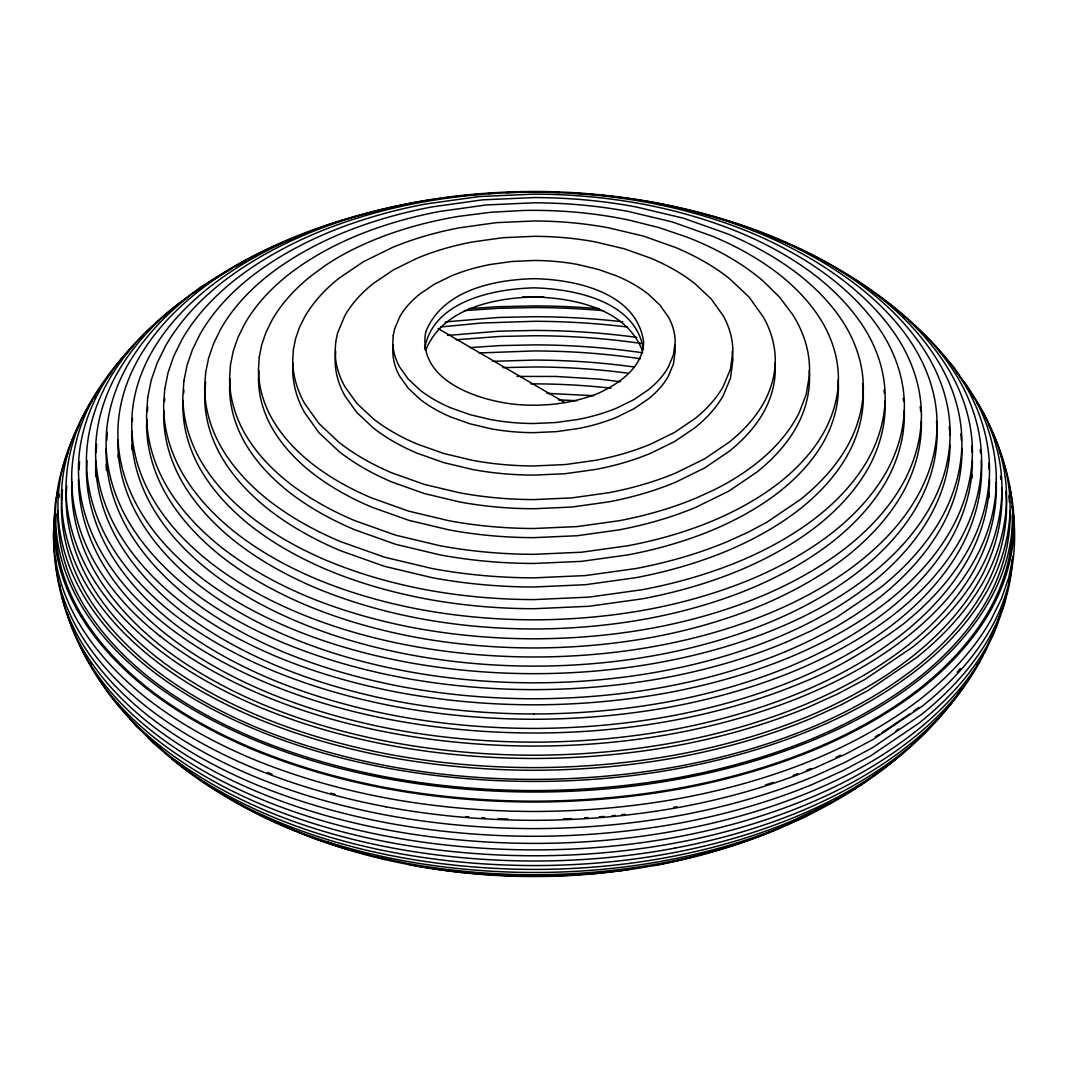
<?xml version="1.0" encoding="UTF-8"?>
<svg xmlns="http://www.w3.org/2000/svg" width="1068" height="1068" viewBox="0 0 1068 1068"><rect width="100%" height="100%" fill="white"/><g stroke="black" fill="none" stroke-linecap="round" stroke-linejoin="round"><path stroke-width="1.5" d="M71.676 479.118C71.529 450.215 80.047 421.7 94.291 396.682A469.159 270.872 0 0 1 132.939 346.459M996.324 479.158C996.471 508.074 987.953 536.577 973.709 561.608A469.159 270.872 0 0 1 908 636.047C877.082 660.651 842.145 679.822 805.779 695.068A469.159 270.872 0 0 1 676.832 732.995C629.786 741.86 581.9 746.078 534.04 746.065A469.146 270.858 0 0 1 391.102 732.982C347.033 724.745 303.646 712.463 262.287 695.094A469.146 270.858 0 0 1 159.96 636.007M118.134 457.785L118.268 454.541M54.802 512.213L53.4 533.973A488.049 281.778 0 0 0 76.936 619.76C94.131 649.905 118.201 675.457 145.168 697.07A488.049 281.778 0 0 0 251.541 758.494C294.608 776.396 339.664 789.172 385.455 797.889A488.049 281.778 0 0 0 534.04 811.466C583.809 811.36 633.538 806.954 682.479 797.903A488.049 281.778 0 0 0 816.526 758.467C854.293 742.474 890.498 722.529 922.792 697.11A488.049 281.778 0 0 0 991.091 619.72L1001.41 598.774L1008.806 577.414L1013.198 555.787M56.097 514.002L55.389 524.842A486.02 280.604 0 0 0 78.845 610.269C95.96 640.279 119.936 665.738 146.797 687.271A486.02 280.604 0 0 0 252.729 748.414C295.622 766.263 340.478 778.972 386.082 787.65A486.02 280.604 0 0 0 534.053 801.174C583.609 801.067 633.137 796.675 681.878 787.65A486.02 280.604 0 0 0 815.351 748.388C852.972 732.448 889.03 712.596 921.19 687.285A486.02 280.604 0 0 0 989.195 610.215C1003.76 584.156 1012.491 554.826 1012.611 524.869A486.02 280.604 0 0 0 1012.29 515.564M58.219 510.731L57.899 515.711A483.484 279.135 0 0 0 81.221 600.683C98.256 630.534 122.112 655.859 148.812 677.272A483.484 279.135 0 0 0 254.197 738.108C296.864 755.85 341.493 768.493 386.856 777.13A483.484 279.135 0 0 0 534.053 790.587C583.355 790.467 632.616 786.115 681.104 777.13A483.484 279.135 0 0 0 813.883 738.068C851.303 722.222 887.174 702.464 919.161 677.286A483.484 279.135 0 0 0 986.805 600.63C1001.29 574.704 1009.981 545.521 1010.101 515.724A483.484 279.135 0 0 0 1009.994 510.744M59.074 497.448L59.287 494.137M62.491 490.092L61.437 506.566A479.892 277.066 0 0 0 84.586 590.911C101.487 620.548 125.17 645.673 151.669 666.926A479.892 277.066 0 0 0 256.28 727.308C298.626 744.93 342.921 757.479 387.951 766.05A479.892 277.066 0 0 0 534.053 779.4C582.981 779.293 631.882 774.954 680.009 766.05A479.892 277.066 0 0 0 811.8 727.281C848.94 711.555 884.558 691.944 916.304 666.953A479.892 277.066 0 0 0 983.454 590.858C997.832 565.132 1006.456 536.163 1006.563 506.579A479.892 277.066 0 0 0 1005.816 491.747M66.75 486.007L66.016 497.421A475.247 274.383 0 0 0 88.938 580.952C105.679 610.295 129.121 635.18 155.381 656.233A475.247 274.383 0 0 0 258.963 716.027C300.909 733.476 344.777 745.905 389.366 754.395A475.247 274.383 0 0 0 534.053 767.612C582.514 767.505 630.934 763.22 678.594 754.395A475.247 274.383 0 0 0 809.117 716.001C845.896 700.421 881.167 680.997 912.606 656.246A475.247 274.383 0 0 0 979.089 580.899C993.333 555.413 1001.877 526.724 1001.984 497.434A475.247 274.383 0 0 0 1001.637 487.649M71.676 488.276L72.09 481.828M79.059 469.613L79.579 461.67M87.002 460.628L86.401 469.987A454.541 262.434 0 0 0 108.322 549.886C124.329 577.948 146.757 601.751 171.868 621.883A454.541 262.434 0 0 0 270.952 679.074C311.055 695.762 353.014 707.643 395.667 715.774A454.541 262.434 0 0 0 534.04 728.416C580.405 728.309 626.716 724.211 672.306 715.774A454.541 262.421 0 0 0 797.129 679.048C832.306 664.149 866.041 645.579 896.105 621.896A454.541 262.421 0 0 0 959.705 549.833C973.322 525.456 981.492 498.022 981.599 470.013A454.541 262.434 0 0 0 981.265 460.642M96.107 452.565L96.641 444.301M106.279 448.467L106.079 451.697A434.556 250.887 0 0 0 127.039 528.086C142.338 554.919 163.791 577.668 187.794 596.919A434.556 250.887 0 0 0 282.513 651.6C320.867 667.553 360.971 678.914 401.755 686.684A434.556 250.887 0 0 0 534.04 698.766C578.362 698.672 622.644 694.747 666.218 686.684A434.556 250.887 0 0 0 785.567 651.573M106.8 440.39L107.321 432.313M146.877 419.484L146.57 424.276A393.438 227.15 0 0 0 165.553 493.429C179.411 517.726 198.822 538.325 220.555 555.747A393.438 227.15 0 0 0 306.316 605.249C341.039 619.694 377.351 629.986 414.264 637.009A393.438 227.15 0 0 0 534.04 647.956C574.157 647.862 614.247 644.324 653.709 637.022A393.438 227.15 0 0 0 761.751 605.222C792.202 592.326 821.399 576.253 847.431 555.76A393.438 227.15 0 0 0 902.473 493.376C914.261 472.283 921.337 448.547 921.43 424.29A393.438 227.15 0 0 0 921.377 421.099M147.397 411.514L147.704 406.721M163.925 410.553L163.618 415.132A376.123 217.151 0 0 0 181.76 481.241C195.017 504.47 213.573 524.161 234.346 540.822A376.123 217.151 0 0 0 316.328 588.148C349.53 601.952 384.24 611.79 419.537 618.505A376.123 217.151 0 0 0 534.04 628.972C572.395 628.892 610.722 625.488 648.436 618.505A376.123 217.151 0 0 0 751.725 588.121C780.841 575.785 808.756 560.42 833.627 540.835A376.123 217.151 0 0 0 886.253 481.201C897.534 461.029 904.289 438.334 904.382 415.145A376.123 217.151 0 0 0 904.276 410.566M164.512 401.408L164.699 398.351M183.162 401.221L182.855 405.987A356.579 205.87 0 0 0 200.063 468.665C212.625 490.679 230.221 509.356 249.912 525.149A356.592 205.87 0 0 0 327.636 570.018C359.102 583.101 392.023 592.433 425.478 598.801A356.579 205.87 0 0 0 534.04 608.72L588.949 606.277L642.495 598.801A356.579 205.87 0 0 0 740.418 569.992C768.025 558.31 794.485 543.732 818.075 525.162A356.592 205.87 0 0 0 867.964 468.625C878.644 449.508 885.052 427.988 885.145 406A356.592 205.87 0 0 0 885.025 401.234M183.683 393.264L183.883 390.087M205.617 381.93L204.656 396.842A334.444 193.094 0 0 0 220.796 455.635C232.57 476.288 249.071 493.79 267.547 508.608A334.444 193.094 0 0 0 340.452 550.688L384.44 566.32L432.22 577.695A334.444 193.094 0 0 0 534.04 587L585.531 584.703L635.767 577.695A334.444 193.094 0 0 0 727.602 550.674C753.487 539.7 778.305 526.043 800.439 508.622A334.444 193.094 0 0 0 847.231 455.595C857.257 437.666 863.264 417.481 863.345 396.855A334.444 193.094 0 0 0 862.49 383.599M230.167 378.513L229.58 387.711A309.146 178.476 0 0 0 244.492 442.045C255.386 461.136 270.631 477.316 287.706 491.013A309.146 178.476 0 0 0 355.097 529.915L395.761 544.346L439.923 554.866A309.146 178.476 0 0 0 534.027 563.463L581.633 561.341L628.064 554.866A309.146 178.476 0 0 0 712.957 529.888C736.88 519.756 759.829 507.126 780.281 491.026A309.146 178.476 0 0 0 823.535 442.005C832.786 425.438 838.353 406.774 838.42 387.711A309.146 178.476 0 0 0 838.1 380.048M258.963 370.756L258.456 378.566A279.816 161.548 0 0 0 271.953 427.747C281.818 445.022 295.622 459.681 311.082 472.069A279.816 161.548 0 0 0 372.064 507.273L408.87 520.343L448.84 529.861A279.816 161.548 0 0 0 534.027 537.645L577.12 535.736L619.133 529.861A279.816 161.548 0 0 0 695.976 507.26L728.883 491.08L756.905 472.083A279.816 161.548 0 0 0 796.06 427.707C804.444 412.715 809.477 395.814 809.544 378.579A279.816 161.548 0 0 0 809.184 370.77M293.126 363.173L292.725 369.421A245.026 141.457 0 0 0 304.54 412.488L318.958 432.687L338.796 451.297A245.026 141.457 0 0 0 392.196 482.135L424.437 493.576L459.427 501.907A245.026 141.457 0 0 0 534.027 508.728L571.754 507.046L608.546 501.907A245.026 141.457 0 0 0 675.844 482.109L704.653 467.944L729.19 451.31A245.013 141.457 0 0 0 763.473 412.462C770.816 399.325 775.221 384.533 775.275 369.435A245.026 141.457 0 0 0 775.008 363.173M335.699 351.265L335.125 360.276A201.959 116.599 0 0 0 344.871 395.774L356.752 412.422L373.106 427.774A201.959 116.599 0 0 0 417.121 453.179L443.687 462.618L472.537 469.479A201.959 116.599 0 0 0 534.027 475.1L565.119 473.711L595.45 469.479A201.959 116.599 0 0 0 650.919 453.166L674.656 441.498L694.894 427.774A201.959 116.599 0 0 0 723.143 395.747L730.472 378.246L732.875 360.29A201.959 116.599 0 0 0 732.234 351.279M393.238 344.737L392.824 351.132A143.366 82.77 0 0 0 399.739 376.336L408.176 388.151L419.777 399.045A143.366 82.77 0 0 0 451.03 417.081L469.893 423.782L490.372 428.655A143.366 82.77 0 0 0 534.013 432.647L556.094 431.659L577.628 428.655A143.366 82.77 0 0 0 616.997 417.081L633.858 408.79L648.209 399.045A143.366 82.77 0 0 0 668.274 376.323L673.467 363.894L675.176 351.145A143.366 82.77 0 0 0 674.722 344.75M972.427 460.869C972.321 488.303 964.311 515.176 950.974 539.046A445.222 257.041 0 0 1 888.683 609.641C859.233 632.83 826.191 651.026 791.735 665.618A445.222 257.041 0 0 1 669.462 701.583C624.82 709.86 579.443 713.865 534.04 713.971M971.893 478.277L972.107 474.966M989.555 479.145C989.435 507.66 981.132 535.589 967.274 560.393A462.618 267.093 0 0 1 902.54 633.738C871.942 657.835 837.606 676.738 801.801 691.904A462.618 267.093 0 0 1 674.762 729.284C628.358 737.868 581.219 742.046 534.053 742.153A462.618 267.093 0 0 1 393.211 729.27C349.797 721.02 307.103 708.912 266.266 691.944A462.618 267.093 0 0 1 165.447 633.724C139.881 613.232 117.066 589.002 100.766 560.446A462.618 267.093 0 0 1 78.458 479.131M988.941 497.821L989.248 493.056M996.324 488.29C996.217 517.232 987.78 545.574 973.722 570.739A469.493 271.058 0 0 1 908.014 645.179C876.962 669.636 842.118 688.82 805.793 704.212A469.493 271.058 0 0 1 676.845 742.14C629.773 750.857 581.926 755.089 534.053 755.21A469.493 271.058 0 0 1 391.115 742.14C347.06 733.756 303.726 721.474 262.287 704.253A469.493 271.058 0 0 1 159.96 645.165C134.021 624.38 110.858 599.789 94.318 570.793A469.493 271.058 0 0 1 71.676 488.276M1008.713 583.008L1008.926 579.684M1011.61 567.789C1009.821 592.446 1000.85 616.022 989.195 637.649A486.02 280.604 0 0 1 921.19 714.706L872.503 747.72L844.908 762.418L815.351 775.822A486.02 280.604 0 0 1 681.878 815.084C633.137 824.109 583.609 828.488 534.053 828.608A486.02 280.604 0 0 1 386.082 815.071C340.478 806.393 295.622 793.684 252.729 775.849A486.02 280.604 0 0 1 146.797 714.692C119.936 693.172 95.96 667.714 78.832 637.703A486.02 280.604 0 0 1 56.203 567.775M1011.903 563.143L1012.104 560.046M424.583 349.49C432.073 301.123 493.229 288.961 533.987 287.839C574.758 288.974 635.927 301.096 643.417 349.49M58.126 489.197L55.296 503.095L53.894 524.842A487.542 281.485 0 0 0 77.417 610.536C94.585 640.64 118.641 666.178 145.582 687.779A487.542 281.485 0 0 0 251.848 749.122C294.875 767.011 339.878 779.76 385.628 788.478A487.542 281.485 0 0 0 534.053 802.041C583.769 801.921 633.444 797.529 682.345 788.478A487.542 281.485 0 0 0 816.232 749.082C853.973 733.102 890.151 713.184 922.405 687.792A487.542 281.485 0 0 0 990.61 610.482C1005.228 584.343 1013.986 554.919 1014.106 524.869A487.542 281.485 0 0 0 1008.913 484.565M58.753 486.114L59.381 483.03M1007.151 590.657L1004.347 604.435L997.031 625.594L986.805 646.34A483.484 279.135 0 0 1 919.161 722.996L870.74 755.837L843.279 770.469L813.883 783.792A483.484 279.135 0 0 1 681.104 822.854C632.616 831.825 583.355 836.191 534.053 836.297A483.484 279.135 0 0 1 386.856 822.841C341.493 814.216 296.864 801.561 254.197 783.819A483.484 279.135 0 0 1 148.826 722.983C122.112 701.569 98.256 676.244 81.221 646.394A483.484 279.135 0 0 1 61.61 595.263M1001.944 608.72L993.587 634.259L979.089 663.188A474.9 274.182 0 0 1 912.579 738.549C881.287 763.446 845.923 782.844 809.103 798.29A474.9 274.182 0 0 1 678.581 836.685C630.961 845.656 582.487 849.928 534.04 849.901A474.9 274.182 0 0 1 389.353 836.671C344.737 828.327 300.829 815.899 258.95 798.317A474.9 274.182 0 0 1 155.381 738.509C129.028 717.629 105.465 692.678 88.924 663.228A474.886 274.182 0 0 1 79.019 642.789M64.48 461.803C58.54 479.118 55.389 497.381 55.389 515.697A485.673 280.403 0 0 0 78.845 601.124C95.733 631.241 119.843 656.74 146.783 678.113A485.66 280.39 0 0 0 252.729 739.27C295.529 757.265 340.452 769.961 386.069 778.505M65.068 460.295L67.951 452.725M991.398 636.862L993.106 632.43M425.678 350.371C442.139 308.625 493.79 297.945 533.987 296.984C574.143 297.959 625.915 308.585 642.269 350.384M75.054 433.461C64 456.156 57.846 481.267 57.899 506.552A483.123 278.935 0 0 0 81.221 591.525C98.029 621.496 122.019 646.861 148.799 668.114A483.123 278.935 0 0 0 254.197 728.95C296.784 746.852 341.466 759.481 386.843 767.985A483.123 278.935 0 0 0 534.04 781.442C583.328 781.469 632.63 777.104 681.09 767.999A483.123 278.935 0 0 0 813.869 728.923C851.423 713.357 887.121 693.225 919.161 668.141A483.484 279.135 0 0 0 986.805 591.485C1001.29 565.559 1009.981 536.376 1010.101 506.579A483.484 279.135 0 0 0 988.394 424.543M984.469 653.042L989.142 642.789M75.721 431.979L79.633 424.597M973.709 671.318L975.231 668.461M976.739 665.591L978.261 662.734M872.596 776.476L880.179 770.669M179.544 303.312L171.895 308.946A454.541 262.421 0 0 0 108.295 381.022C94.678 405.386 86.508 432.834 86.401 460.842A454.541 262.434 0 0 0 108.322 540.742C124.329 568.803 146.757 592.606 171.868 612.738A454.541 262.434 0 0 0 270.952 669.943C311.055 686.617 353.014 698.512 395.667 706.629A454.541 262.434 0 0 0 534.04 719.271C580.405 719.165 626.716 715.066 672.306 706.629A454.541 262.421 0 0 0 797.129 669.903C832.306 655.004 866.041 636.435 896.105 612.765A454.541 262.421 0 0 0 959.705 540.688C973.322 516.325 981.492 488.877 981.599 460.869A454.541 262.434 0 0 0 959.678 380.969C943.671 352.907 921.243 329.104 896.132 308.972A454.541 262.434 0 0 0 888.669 303.245M182.107 301.443C212.679 277.36 246.534 257.695 282.433 242.703M888.683 600.496C859.233 623.685 826.191 641.881 791.735 656.473A445.222 257.041 0 0 1 669.462 692.451C624.82 700.715 579.443 704.72 534.04 704.827A445.222 257.041 0 0 1 398.511 692.438C356.725 684.495 315.634 672.84 276.345 656.513A445.222 257.041 0 0 1 179.304 600.483C154.7 580.765 132.739 557.443 117.053 529.955A445.222 257.041 0 0 1 95.586 451.697C95.679 424.263 103.689 397.389 117.026 373.52A445.222 257.041 0 0 1 179.317 302.925L200.57 287.292L232.343 268.202M909.589 714.105L881.901 732.701M913.46 711.261L918.614 707.47M896.079 730.832L898.642 728.95M859.433 785.928L870.06 778.412M832.332 801.681L804.244 817.234L778.559 828.875A422.474 243.904 0 0 1 662.547 863.011C620.174 870.847 577.12 874.652 534.04 874.759A422.461 243.904 0 0 1 405.426 862.997L374.761 856.509M193.588 292.992L199.195 289.481M875.186 736.907L879.218 734.384M856.002 788.157L831.678 802.201L791.722 821.052A444.889 256.854 0 0 1 669.436 857.017C624.833 865.427 579.43 869.419 534.04 869.405A444.889 256.854 0 0 1 398.484 857.003C356.699 849.193 315.554 837.552 276.332 821.078A444.889 256.854 0 0 1 179.291 765.048L152.283 742.18L130.296 718.791M235.147 266.706L246.388 260.712M785.567 642.429L811.987 630.454L836.671 617.317L880.192 587.8A434.556 250.887 0 0 0 940.988 518.888C954.018 495.592 961.827 469.359 961.921 442.579A434.556 250.887 0 0 0 940.961 366.204C925.662 339.37 904.209 316.609 880.206 297.358A434.556 250.887 0 0 0 786.996 243.317M785.567 651.573C819.196 637.329 851.436 619.573 880.192 596.932A434.556 250.887 0 0 0 940.988 528.033C954.018 504.737 961.827 478.504 961.921 451.724A434.556 250.887 0 0 0 961.867 448.493M836.044 757.292L840.476 755.29M772.124 831.078L795.513 820.464M674.736 848.152C628.385 856.87 581.206 861.035 534.04 861.008A462.27 266.893 0 0 1 393.198 848.125C349.77 840.009 307.023 827.9 266.266 810.799A462.27 266.893 0 0 1 165.433 752.58L136.437 726.534L113.061 698.686M673.668 807.288L676.952 806.754M440.43 326.995L481.361 323.03L533.96 321.294A454.207 262.234 0 0 1 627.583 327.048M445.182 321.909L498.222 317.476L533.947 316.702A462.618 267.093 0 0 1 622.844 321.802M447.559 335.445L498.849 331.187L533.96 330.439A454.541 262.434 0 0 1 636.848 337.395M612.097 815.765L615.301 815.391M621.709 814.644L624.913 814.283M627.984 869.752L596.985 873.33L565.626 875.466L534.04 876.134A408.817 236.028 0 0 1 409.591 864.76M456.156 339.744L499.57 336.473L533.96 335.739A444.889 256.854 0 0 1 640.92 343.415M601.498 872.276L604.675 871.942M464.326 310.601L498.222 308.332L533.96 307.557A462.27 266.893 0 0 1 603.647 310.708M479.145 352.961L533.96 350.945A434.235 250.7 0 0 1 640.426 358.741M580.752 874.145L574.344 874.585M588.748 873.517L591.952 873.264M468.772 308.679L497.995 306.703L533.947 305.929A465.488 268.749 0 0 1 599.201 308.679M470.28 347.607L499.57 345.618L533.96 344.884A445.222 257.041 0 0 1 642.696 352.814M492.455 361.344L533.96 360.09A434.556 250.887 0 0 1 633.885 366.951M584.57 817.781L587.814 817.554M599.161 816.793L604.021 816.459M502.961 367.606L533.96 366.965A422.154 243.731 0 0 1 627.944 373.199M563.09 875.213L545.334 875.72M522.506 297.037L533.947 296.784A465.488 268.749 0 0 1 543.772 296.864M563.437 818.836L571.594 818.649M530.809 383.893L533.96 383.866A408.51 235.854 0 0 1 610.976 388.205M517.032 376.417L555.734 376.457L599.055 379.1L620.361 381.703M546.923 393.344L593.728 395.721M385.628 806.754C339.878 798.05 294.875 785.3 251.848 767.411A487.542 281.485 0 0 1 145.582 706.055C118.641 684.468 94.598 658.929 77.417 628.825A487.542 281.485 0 0 1 53.907 543.131M330.626 793.11L335.285 794.352M385.708 859.54L345.084 848.633L316.622 839.408L289.508 828.901A422.474 243.904 0 0 1 229.967 798.45M751.431 229.874L756.064 231.369M333.123 844.12L340.919 846.644M353.388 850.689L358.074 852.211M768.453 236.068L785.487 242.676M267.574 772.458L272.033 774.193M327.102 841.891L331.561 843.613M297.411 831.758C334.938 847.418 374.294 858.285 414.264 865.587A393.438 227.15 0 0 0 534.04 876.534C575.759 876.508 617.397 872.503 658.382 864.76A408.817 236.028 0 0 0 770.655 831.732M437.96 328.437L564.758 402.556M159.946 636.021C133.927 615.382 110.645 590.737 94.304 561.648A469.146 270.858 0 0 1 71.676 479.118M159.946 745.731C134.381 725.412 111.366 701.302 95.159 672.773M178.142 762.685L180.559 764.675M902.553 315.407L905.05 317.556M908.788 320.774L912.526 323.991M916.264 327.195C936.556 344.644 953.751 365.603 967.234 388.699A462.618 267.093 0 0 1 989.542 470.013C989.449 498.516 981.132 526.444 967.274 551.248A462.618 267.093 0 0 1 902.54 624.593C871.128 647.555 838.086 668.408 801.801 682.759A462.284 266.893 0 0 1 674.736 720.139C628.385 728.87 581.206 733.022 534.04 733.008A462.27 266.893 0 0 1 393.198 720.126C349.77 712.009 307.023 699.9 266.266 682.786A462.27 266.893 0 0 1 165.433 624.566C139.788 604.248 116.853 579.951 100.752 551.288A462.27 266.893 0 0 1 78.458 469.973C78.298 441.498 86.708 413.409 100.739 388.739A462.27 266.893 0 0 1 151.603 327.115M164.766 752.726L169.411 756.905M156.836 745.344L160.107 748.548M937.477 348.702L953.951 367.352L973.696 396.642A469.146 270.858 0 0 1 996.324 479.158M957.222 373.293L966.42 384.854L979.062 404.759A475.247 274.383 0 0 1 1001.984 488.29C1001.877 517.593 993.333 546.269 979.102 571.754A475.247 274.383 0 0 1 912.593 647.101L865 679.381L838.006 693.759L809.117 706.856A475.247 274.383 0 0 1 678.594 745.25C630.934 754.075 582.514 758.36 534.053 758.48A475.247 274.383 0 0 1 389.366 745.25C344.777 736.76 300.909 724.331 258.963 706.896A475.247 274.383 0 0 1 155.381 647.088C129.121 626.035 105.679 601.15 88.938 571.807A475.247 274.383 0 0 1 66.016 488.276C66.123 458.986 74.667 430.297 88.898 404.812A475.247 274.383 0 0 1 104.557 381.022M972.361 395.667L974.056 398.351M976.619 402.369L983.428 413.089A479.892 277.066 0 0 1 1006.563 497.434C1006.456 527.018 997.832 555.987 983.454 581.713A479.892 277.066 0 0 1 916.304 657.808L868.244 690.395L840.983 704.92L811.813 718.137A479.892 277.066 0 0 1 680.009 756.905C631.882 765.823 582.981 770.148 534.053 770.268A479.892 277.066 0 0 1 387.951 756.905C342.921 748.334 298.626 735.785 256.267 718.177A479.892 277.066 0 0 1 151.683 657.781C125.17 636.528 101.487 611.403 84.572 581.766A479.892 277.066 0 0 1 61.437 497.421C61.544 467.837 70.168 438.868 84.546 413.142A479.892 277.066 0 0 1 91.968 401.021M131.991 444.996L132.005 449.868M609.494 196.112A402.676 232.477 0 0 1 874.505 548.952A402.676 232.477 0 0 1 208.714 561.221A402.676 232.477 0 0 1 434.195 199.342M437.493 198.862A402.676 232.477 0 0 1 440.79 198.394M444.101 197.94A402.676 232.477 0 0 1 449.067 197.3M452.391 196.899A402.676 232.477 0 0 1 457.384 196.312M460.709 195.951A402.676 232.477 0 0 1 467.116 195.297M473.538 194.696A402.676 232.477 0 0 1 478.371 194.283M488.049 193.575A402.676 232.477 0 0 1 494.524 193.174M505.858 192.614A402.676 232.477 0 0 1 522.105 192.133M544.867 192.107A402.676 232.477 0 0 1 559.499 192.48M572.461 193.068A402.676 232.477 0 0 1 582.167 193.668M588.615 194.149A402.676 232.477 0 0 1 595.063 194.683M599.882 195.124A402.676 232.477 0 0 1 606.29 195.764M936.502 421.459A402.676 232.477 0 0 1 542.958 666.072A402.676 232.477 0 0 1 131.738 431.352M132.245 421.7A402.676 232.477 0 0 1 132.579 418.482M696.75 212.318A416.119 240.247 0 0 1 860.448 582.407A416.119 240.247 0 0 1 198.942 575.892A416.119 240.247 0 0 1 384.4 209.248M387.617 208.54A416.119 240.247 0 0 1 394.079 207.165M397.323 206.511A416.119 240.247 0 0 1 400.58 205.87M658.849 204.255A416.119 240.247 0 0 1 665.244 205.443M679.515 208.353A416.119 240.247 0 0 1 685.803 209.742M688.927 210.449A416.119 240.247 0 0 1 695.135 211.931M950.106 444.942A416.119 240.247 0 0 1 529.888 682.799A416.119 240.247 0 0 1 117.894 440.203M949.212 426.653A416.119 240.247 0 0 1 949.919 434.956M1012.077 506.045A488.049 281.778 0 0 1 1012.824 510.704M1013.051 512.253A488.049 281.778 0 0 1 1014.6 534.027C1014.814 567.081 1007.151 600.016 990.623 628.772A487.542 281.485 0 0 1 922.392 706.068L873.571 739.19L845.883 753.941L816.232 767.371A487.542 281.485 0 0 1 682.345 806.767C633.444 815.818 583.769 820.211 534.053 820.331A487.542 281.485 0 0 1 385.628 806.754M999.301 451.203A485.673 280.403 0 0 1 1012.597 515.737C1012.771 545.668 1003.933 575.171 989.195 601.084A485.673 280.403 0 0 1 921.163 678.14C889.163 703.612 852.998 723.463 815.351 739.243A485.673 280.403 0 0 1 681.851 778.505C633.15 787.69 583.582 792.055 534.04 792.029A485.673 280.403 0 0 1 386.069 778.492M988.661 463.272A462.618 267.093 0 0 1 989.208 469.613M155.287 323.871A462.27 266.893 0 0 1 159.039 320.667M162.883 317.49A462.27 266.893 0 0 1 165.487 315.394M106.44 470.547A434.556 250.887 0 0 1 106.132 464.086M996.164 481.842A469.493 271.058 0 0 1 996.324 488.29M95.76 476.622A445.222 257.041 0 0 1 95.586 469.987M106.533 378.432A475.247 274.383 0 0 1 111.673 371.998M1000.476 476.235A475.247 274.383 0 0 1 1000.89 479.492M1008.779 495.806A483.484 279.135 0 0 1 1009.487 502.441M870.246 290.349A454.541 262.434 0 0 1 874.305 293.046M876.988 294.875A454.541 262.434 0 0 1 886.12 301.363M980.157 449.721A454.541 262.434 0 0 1 980.558 452.845M93.757 398.351A479.892 277.066 0 0 1 95.586 395.694M55.71 561.581A486.02 280.604 0 0 1 55.549 558.471M960.359 668.555A486.02 280.604 0 0 1 957.115 672.173M507.914 819.022A486.02 280.604 0 0 1 498.129 818.649M485.099 817.968A486.02 280.604 0 0 1 481.855 817.768M468.865 816.833A486.02 280.604 0 0 1 465.621 816.579M810.986 768.479A486.02 280.604 0 0 1 806.58 770.255M797.676 773.713A486.02 280.604 0 0 1 793.164 775.408M773.299 782.39A486.02 280.604 0 0 1 765.489 784.927M558.551 399.859A397.309 229.38 0 0 1 576.947 400.794M197.954 778.358A434.235 250.713 0 0 0 282.513 825.31C320.787 841.41 360.944 852.758 401.728 860.394A434.235 250.7 0 0 0 534.04 872.489C578.335 872.516 622.657 868.591 666.205 860.408A434.235 250.713 0 0 0 785.554 825.284C822.44 809.998 857.19 789.653 888.669 765.088A444.889 256.854 0 0 0 903.181 752.753M195.364 776.449A434.235 250.713 0 0 1 187.794 770.629M961.36 689.007A462.284 266.893 0 0 1 956.754 695.895M954.819 698.619A462.284 266.893 0 0 1 902.513 752.606C872.049 776.85 837.632 795.74 801.801 810.772A462.284 266.893 0 0 1 674.736 848.139M972.895 672.747A469.159 270.872 0 0 1 908 745.771C877.082 770.375 842.145 789.532 805.779 804.791A469.159 270.872 0 0 1 676.832 842.719C629.786 851.583 581.9 855.802 534.04 855.775A469.146 270.858 0 0 1 391.102 842.705C347.033 834.468 303.646 822.186 262.287 804.818A469.146 270.858 0 0 1 159.96 745.731M94.318 671.358A469.146 270.858 0 0 1 92.756 668.501M91.247 665.644A469.146 270.858 0 0 1 89.792 662.761M720.94 848.726A393.438 227.15 0 0 1 653.709 865.587M60.142 587.6A483.484 279.135 0 0 1 59.661 584.53M937.611 718.751A454.207 262.234 0 0 1 896.092 759.054C866.148 782.884 832.332 801.427 797.129 816.206A454.207 262.234 0 0 1 672.279 852.918C626.729 861.502 580.378 865.587 534.04 865.561A454.207 262.234 0 0 1 395.654 852.905C352.987 844.935 310.988 833.04 270.938 816.219A454.207 262.234 0 0 1 171.868 759.014M524.335 875.747A375.843 216.991 0 0 1 506.579 875.213M495.312 874.625A375.843 216.991 0 0 1 490.492 874.318M479.265 873.45A375.843 216.991 0 0 1 476.074 873.157M468.104 872.382A375.843 216.991 0 0 1 464.927 872.049M458.572 871.314A375.843 216.991 0 0 1 455.409 870.927M295.916 831.131A408.817 236.028 0 0 1 272.62 820.438M983.441 654.858A479.545 276.866 0 0 1 916.277 730.953C884.678 756.104 848.98 775.702 811.8 791.281A479.545 276.866 0 0 1 679.996 830.05C631.909 839.114 582.968 843.426 534.04 843.4A479.545 276.866 0 0 1 387.938 830.036C342.895 821.626 298.546 809.063 256.267 791.308A479.545 276.866 0 0 1 151.669 730.913C125.063 709.833 101.273 684.628 84.572 654.911A479.545 276.866 0 0 1 67.351 613.246M785.567 642.429A434.556 250.887 0 0 1 666.218 677.539C622.644 685.603 578.362 689.528 534.04 689.634A434.556 250.887 0 0 1 401.755 677.539C360.971 669.769 320.867 658.409 282.513 642.455A434.556 250.887 0 0 1 187.794 587.774C163.778 568.536 142.351 545.775 127.039 518.941A434.556 250.887 0 0 1 106.079 442.566C106.173 415.772 113.996 389.54 126.999 366.244A434.556 250.887 0 0 1 187.808 297.345M282.433 242.703A434.556 250.887 0 0 1 302.498 234.813M960.759 433.942A434.556 250.887 0 0 1 961.427 440.403M837.098 268.896A445.222 257.041 0 0 1 888.696 302.938C913.3 322.656 935.261 345.979 950.947 373.466A445.222 257.041 0 0 1 972.414 451.724C972.321 479.158 964.311 506.032 950.974 529.902A445.222 257.041 0 0 1 888.683 600.496M971.613 445.957A445.222 257.041 0 0 1 972.147 452.578M95.586 460.842A445.222 257.041 0 0 0 117.053 539.1C132.739 566.587 154.7 589.91 179.304 609.628A445.222 257.041 0 0 0 276.345 665.644C315.634 681.985 356.725 693.626 398.511 701.583A445.222 257.041 0 0 0 534.04 713.971M920.175 406.734A393.438 227.15 0 0 1 920.75 411.514M884.01 390.1A356.592 205.87 0 0 1 884.397 393.264M903.181 398.364A376.123 217.151 0 0 1 903.568 401.408M147.704 397.576L146.57 415.132A393.438 227.15 0 0 0 165.553 484.285C179.411 508.582 198.822 529.181 220.555 546.602A393.438 227.15 0 0 0 306.316 596.118C341.039 610.549 377.351 620.842 414.264 627.864A393.438 227.15 0 0 0 534.04 638.811C574.157 638.731 614.247 635.18 653.709 627.877A393.438 227.15 0 0 0 761.751 596.091C792.202 583.181 821.399 567.108 847.431 546.616A393.438 227.15 0 0 0 902.473 484.245C914.261 463.152 921.337 439.402 921.43 415.145A393.438 227.15 0 0 0 902.447 345.992C888.589 321.708 869.178 301.096 847.445 283.674A393.438 227.15 0 0 0 761.684 234.172C726.961 219.728 690.649 209.435 653.736 202.413A393.438 227.15 0 0 0 533.96 191.466C493.843 191.559 453.753 195.11 414.291 202.413A393.438 227.15 0 0 0 306.249 234.199C275.798 247.095 246.601 263.169 220.569 283.661A393.438 227.15 0 0 0 165.527 346.045L157.21 362.933L151.242 380.141L147.704 397.576M164.699 389.206L163.618 405.987A376.123 217.151 0 0 0 181.76 472.096C195.017 495.325 213.573 515.016 234.346 531.677A376.123 217.151 0 0 0 316.328 579.003C349.53 592.807 384.24 602.646 419.537 609.361A376.123 217.151 0 0 0 534.04 619.827C572.395 619.747 610.722 616.343 648.436 609.374A376.123 217.151 0 0 0 751.725 578.976C780.841 566.654 808.756 551.275 833.627 531.69A376.123 217.151 0 0 0 886.253 472.056C897.534 451.884 904.289 429.189 904.382 406A376.123 217.151 0 0 0 886.24 339.904C872.983 316.675 854.427 296.971 833.654 280.31A376.123 217.151 0 0 0 751.672 232.984C718.47 219.18 683.76 209.355 648.463 202.626A376.123 217.151 0 0 0 533.96 192.16C495.605 192.253 457.278 195.644 419.564 202.626A376.123 217.151 0 0 0 316.275 233.011C287.159 245.346 259.244 260.712 234.373 280.297A376.123 217.151 0 0 0 181.747 339.944L173.79 356.085L168.09 372.532L164.699 389.206M183.883 380.942L182.855 396.842A356.579 205.87 0 0 0 200.063 459.52C212.625 481.534 230.221 500.211 249.912 516.004A356.592 205.87 0 0 0 327.636 560.874C359.102 573.97 392.023 583.288 425.478 589.656A356.579 205.87 0 0 0 534.04 599.589L588.949 597.132L642.495 589.669A356.579 205.87 0 0 0 740.418 560.847C768.025 549.166 794.485 534.587 818.075 516.018A356.592 205.87 0 0 0 867.964 459.48C878.644 440.363 885.052 418.843 885.145 396.855A356.592 205.87 0 0 0 867.937 334.191C855.375 312.163 837.779 293.5 818.088 277.693A356.592 205.87 0 0 0 740.364 232.837C708.898 219.741 675.977 210.423 642.522 204.055A356.579 205.87 0 0 0 533.96 194.122L479.051 196.565L425.505 204.041A356.579 205.87 0 0 0 327.582 232.851C299.974 244.545 273.515 259.11 249.925 277.693A356.592 205.87 0 0 0 200.036 334.231L192.494 349.53L187.1 365.136L183.883 380.942M205.617 372.785L204.656 387.711A334.444 193.094 0 0 0 220.796 446.491C232.57 467.143 249.071 484.658 267.547 499.464A334.444 193.094 0 0 0 340.452 541.556L384.44 557.176L432.22 568.55A334.444 193.094 0 0 0 534.04 577.855L585.531 575.559L635.767 568.55A334.444 193.094 0 0 0 727.602 541.529L747.947 532.318L766.931 522.199L800.439 499.477A334.444 193.094 0 0 0 847.231 446.451C857.257 428.522 863.264 408.336 863.345 387.724A334.444 193.094 0 0 0 847.204 328.931C835.43 308.278 818.929 290.763 800.453 275.958A334.444 193.094 0 0 0 727.548 233.865L683.56 218.246L635.78 206.872A334.444 193.094 0 0 0 533.96 197.567L482.469 199.863L432.233 206.872A334.444 193.094 0 0 0 340.398 233.892C314.513 244.852 289.695 258.523 267.561 275.945A334.444 193.094 0 0 0 220.769 328.971L213.707 343.335L208.634 357.954L205.617 372.785M230.474 364.775L229.58 378.566A309.146 178.476 0 0 0 244.492 432.9C255.386 451.991 270.631 468.171 287.706 481.868A309.146 178.476 0 0 0 355.097 520.77L395.761 535.202L439.923 545.721A309.146 178.476 0 0 0 534.027 554.319L581.633 552.209L628.064 545.721A309.146 178.476 0 0 0 712.957 520.743C736.88 510.611 759.829 497.982 780.281 481.882A309.146 178.476 0 0 0 823.535 432.86C832.786 416.293 838.353 397.63 838.42 378.579A309.146 178.476 0 0 0 823.508 324.245C812.615 305.154 797.369 288.961 780.294 275.264A309.146 178.476 0 0 0 712.903 236.375L672.239 221.93L628.077 211.411A309.146 178.476 0 0 0 533.973 202.813L486.367 204.936L439.936 211.411A309.146 178.476 0 0 0 355.043 236.388C331.12 246.521 308.171 259.15 287.719 275.25A309.146 178.476 0 0 0 244.465 324.272L237.937 337.541L233.251 351.065L230.474 364.775M259.27 356.939L258.456 369.421A279.816 161.548 0 0 0 271.953 418.603C281.818 435.877 295.622 450.536 311.082 462.925A279.816 161.548 0 0 0 372.064 498.129L408.87 511.198L448.84 520.717A279.816 161.548 0 0 0 534.027 528.5L577.12 526.591L619.133 520.717A279.816 161.548 0 0 0 695.976 498.115L712.997 490.399A268.615 155.087 0 0 0 743.542 472.764L750.39 467.931A278.962 161.054 0 0 0 799.211 412.595L806.22 394.319L809.357 375.682A278.962 161.054 0 0 0 792.509 314.352L779.573 297.184L763.139 281.044A278.962 161.054 0 0 0 687.071 237.149L659.13 227.644L629.399 220.168A278.962 161.054 0 0 0 523.16 210.463L490.879 212.265L459.227 216.297A278.962 161.054 0 0 0 363.4 244.505L355.003 248.443A268.615 155.087 0 0 0 324.445 266.092L311.095 275.918A279.816 161.548 0 0 0 271.939 320.28L266.025 332.295L261.78 344.537L259.27 356.939M293.42 349.343L292.725 360.276A245.026 141.457 0 0 0 304.54 403.344L318.958 423.542L338.796 442.152A245.026 141.457 0 0 0 392.196 472.99L424.437 484.431L459.427 492.762A245.026 141.457 0 0 0 534.027 499.584L571.754 497.902L608.546 492.762A245.026 141.457 0 0 0 675.844 472.964L704.653 458.813L729.19 442.165A245.013 141.457 0 0 0 763.473 403.317C770.816 390.18 775.221 375.389 775.275 360.29A245.026 141.457 0 0 0 763.46 317.223L749.042 297.024L729.204 278.401A245.026 141.457 0 0 0 675.804 247.576L643.563 236.135L608.573 227.804A245.026 141.457 0 0 0 533.973 220.983L496.246 222.665L459.454 227.791A245.026 141.457 0 0 0 392.156 247.589L363.347 261.753L338.81 278.401A245.026 141.457 0 0 0 304.527 317.249L299.347 327.769L295.636 338.489L293.42 349.343M335.699 342.12L335.125 351.132A201.959 116.599 0 0 0 344.871 386.629L356.752 403.277L373.106 418.629A201.959 116.599 0 0 0 417.121 444.034L443.687 453.473L472.537 460.335A201.959 116.599 0 0 0 534.027 465.955L565.119 464.58L595.45 460.335A201.959 116.599 0 0 0 650.919 444.021L674.656 432.353L694.894 418.629A201.959 116.599 0 0 0 723.143 386.603L730.472 369.101L732.875 351.145A201.959 116.599 0 0 0 723.129 315.647L711.248 299L694.894 283.647A201.959 116.599 0 0 0 650.879 258.242L624.313 248.804L595.463 241.942A201.959 116.599 0 0 0 533.973 236.322L502.881 237.71L472.55 241.942A201.959 116.599 0 0 0 417.081 258.256L393.344 269.924L373.106 283.647A201.959 116.599 0 0 0 344.857 315.674L337.528 333.176L335.699 342.12M393.238 335.592L392.824 341.987A143.366 82.77 0 0 0 399.739 367.192L408.176 379.006L419.777 389.9A143.366 82.77 0 0 0 451.03 407.936L469.893 414.638L490.372 419.51A143.366 82.77 0 0 0 534.013 423.502L556.094 422.514L577.628 419.51A143.366 82.77 0 0 0 616.997 407.936L633.858 399.646L648.209 389.913A143.366 82.77 0 0 0 668.274 367.178L673.467 354.75L675.176 342A143.366 82.77 0 0 0 668.261 316.796L659.824 304.981L648.223 294.087A143.366 82.77 0 0 0 616.97 276.051L598.107 269.35L577.628 264.477A143.366 82.77 0 0 0 533.987 260.485L511.906 261.473L490.372 264.477A143.366 82.77 0 0 0 451.003 276.065L434.142 284.342L419.791 294.087A143.366 82.77 0 0 0 399.726 316.822L394.533 329.238L393.238 335.592M425.678 332.095C417.294 380.929 479.011 400.887 516.859 404.505C544.453 406.801 572.675 403.584 598.454 393.198C619.306 383.572 642.936 367.339 643.644 342C636.795 292.685 575.799 279.402 533.987 278.695C493.79 279.656 442.139 290.349 425.678 332.095"/></g></svg>
